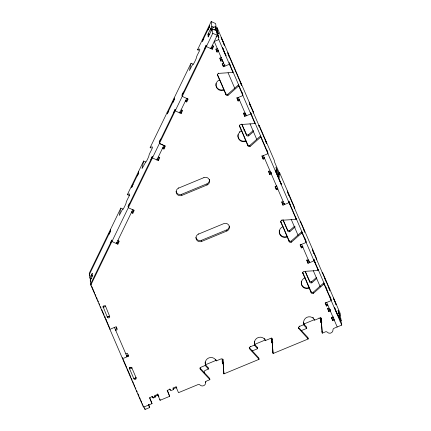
<?xml version="1.0" encoding="UTF-8"?>
<svg xmlns="http://www.w3.org/2000/svg" width="431" height="431" viewBox="0 0 431 431"><rect width="100%" height="100%" fill="white"/><g stroke="black" fill="none" stroke-linecap="round" stroke-linejoin="round"><path stroke-width="0.65" d="M91 278.561L89.885 278.06L89.249 273.302L120.836 208.092L119.279 215.435L122.113 209.978L123.374 208.793A5.754 0.727 -65.6 0 0 126.062 203.243C125.917 200.334 133.319 191.208 127.35 194.645L143.631 161.032L145.856 162.04M143.631 161.032L142.052 168.332C143.798 166.086 144.633 163.198 146.626 160.946A5.748 0.727 -65.6 0 0 148.857 156.184C148.7 153.296 156.114 144.148 150.144 147.585L191.003 63.222L189.446 70.571L192.28 65.108L193.541 63.923A5.754 0.727 -65.6 0 0 196.229 58.374C196.067 55.513 203.486 46.311 197.522 49.797L211.185 21.55L215.635 23.565L216.276 28.311M89.4 274.45L110.487 230.908M131.671 187.173L138.69 172.686M167.32 113.569L174.339 99.082M202.403 41.134L209.423 26.647M89.885 278.06L92.223 273.227L92.326 273.987L91.625 275.436L91.76 276.449L92.46 275L92.563 275.759L90.224 280.586L90.677 283.932L111.769 240.39M211.185 21.55L211.826 26.296L207.85 34.507L207.952 35.261L208.652 33.817L209.768 34.318M210.786 48.606L217.219 35.326L216.615 30.838L212.165 28.823L208.189 37.034L208.087 36.274L208.787 34.825L208.652 33.817M128.136 206.584L152.256 156.792M159.276 142.305L175.051 109.733M182.065 95.246L206.185 45.449M149.837 397.802L152.014 403.642L143.437 407.193L90.839 285.058L212.774 33.306L212.165 28.823M116.37 243.542L132.743 209.741M156.862 159.944L163.877 145.457L159.427 143.442L159.222 141.923L160.628 139.024L160.677 139.407M179.652 112.884L186.671 98.397M110.363 243.289L111.715 240.008L111.92 241.527L117.852 244.215L117.701 243.079L118.821 240.762M131.336 212.639L132.823 213.313L132.667 212.171L133.793 209.854M150.855 159.685L152.208 156.41L152.412 157.929L158.344 160.618L158.188 159.481L159.314 157.164M162.476 148.356L163.958 149.029L163.802 147.892L164.928 145.57M173.65 112.626L175.002 109.35L175.201 110.869L181.139 113.558L180.982 112.421L182.108 110.104M185.265 101.296L186.752 101.969L186.596 100.832L187.717 98.51M204.784 48.347L206.137 45.072L206.341 46.586L212.273 49.274L212.117 48.137L213.243 45.821M117.852 244.215L119.258 241.317L117.771 240.643M132.823 213.313L134.224 210.414L128.293 207.726L128.088 206.207L129.489 203.308L129.542 203.691M158.344 160.618L159.745 157.719L158.263 157.046M163.958 149.029L165.359 146.131L159.427 143.442M181.139 113.558L182.539 110.659L181.058 109.986M186.752 101.969L188.153 99.071L182.221 96.382L182.017 94.863L183.417 91.965L183.471 92.347M212.273 49.274L213.674 46.376L212.192 45.708M227.945 95.267L227.816 94.27L238.214 85.09A1.638 1.589 -7.7 0 1 238.618 84.853L238.774 85.99L254.926 123.498A1.638 1.595 -7.7 0 1 254.468 123.616L240.503 124.521A1.643 1.595 -7.7 0 0 239.625 126.617L241.522 131.024A5.743 5.587 -7.7 0 0 238.435 138.362A5.743 5.587 -7.7 0 0 245.95 141.309L247.847 145.716A1.643 1.595 -7.7 0 0 249.996 146.556L260.394 137.376A1.638 1.589 -7.7 0 1 260.803 137.133L260.647 135.997A1.638 1.589 -7.7 0 0 260.243 136.239L249.84 145.419L249.975 146.416M238.774 85.99A1.638 1.589 -7.7 0 0 238.37 86.227L227.967 95.413A1.643 1.595 -7.7 0 1 225.963 94.825L219.417 79.309L219.492 79.88A5.743 5.587 -7.7 0 0 216.41 87.213A5.743 5.587 -7.7 0 0 223.921 90.16M248.547 135.797L248.412 134.801L253.363 130.426M253.514 131.568L248.563 135.937A1.643 1.595 -7.7 0 1 246.419 135.097L241.904 124.624M289.783 231.549L289.648 230.553L294.599 226.183M295.246 226.884L289.799 231.689A1.643 1.6 -7.7 0 1 287.795 231.108L282.876 219.762M291.211 242.168L291.076 241.171L301.479 231.991A1.643 1.6 -7.7 0 1 301.883 231.749L302.039 232.885L318.191 270.399A1.659 1.611 -7.7 0 1 317.733 270.517L303.769 271.422A1.638 1.595 -7.7 0 0 302.799 273.238L304.787 277.925A5.743 5.587 -7.7 0 0 301.7 285.257A5.743 5.587 -7.7 0 0 309.216 288.204L311.252 292.87A1.638 1.595 -7.7 0 0 313.256 293.457L323.659 284.277A1.643 1.6 -7.7 0 1 324.064 284.034L323.913 282.898A1.643 1.6 -7.7 0 0 323.503 283.14L313.105 292.32L313.24 293.312M302.039 232.885A1.643 1.6 -7.7 0 0 301.63 233.128L291.232 242.308A1.643 1.6 -7.7 0 1 289.228 241.726L282.682 226.21L282.758 226.776A5.743 5.587 -7.7 0 0 279.676 234.114A5.743 5.587 -7.7 0 0 287.186 237.061M311.807 282.693L311.672 281.702L316.629 277.327M316.78 278.464L311.828 282.838A1.638 1.595 -7.7 0 1 309.824 282.251L305.17 271.525M211.082 31.032L210.737 28.5L215.279 26.62L218.474 34.038L217.741 31.813L217.202 27.826L216.071 28.295M213.921 29.858L215.624 29.152L215.279 26.62M216.017 36.797L218.285 35.859L218.921 37.33L215.624 29.152M218.285 35.859L218.786 39.582L214.245 41.462L224.874 66.137M217.283 48.509L215.769 49.134L217.035 52.076L218.544 51.445L218.469 50.88M217.035 52.076L216.879 50.933L218.091 50.432M221.184 57.565L219.67 58.196L220.936 61.132L222.45 60.507L223.608 63.201L222.094 63.826L223.36 66.762L229.416 64.257L229.211 62.737L230.526 66.056M220.936 61.132L220.78 59.995L222.294 59.37M223.36 66.762L223.204 65.625L225.025 64.876M239.62 100.38L238.106 101.005L237.955 99.868L239.469 99.243M244.997 112.868L243.483 113.493L244.749 116.429L250.804 113.924L250.6 112.41L251.914 115.724M244.749 116.429L244.598 115.292L245.805 114.791M203.911 177.62A4.105 3.992 -7.7 0 1 209.283 179.727A4.105 3.992 -7.7 0 1 207.079 184.964L181.844 195.41A4.1 3.987 -7.7 0 1 176.478 193.303A4.1 3.987 -7.7 0 1 178.682 188.067L203.911 177.62M263.147 159.152L262.996 158.015L264.51 157.39L264.661 158.527L263.147 159.152L261.886 156.216L267.942 153.711L267.737 152.191L266.471 149.255L266.52 149.632M176.09 191.429A4.1 3.987 -7.7 0 0 181.693 194.273L206.923 183.827A4.105 3.992 -7.7 0 0 209.364 179.328M270.043 171.015L268.529 171.64L269.79 174.577L271.304 173.952L270.716 171.964L270.9 172.26M269.79 174.577L269.639 173.44L271.455 172.691M276.578 186.192L275.064 186.822L276.33 189.759L277.844 189.134L277.688 187.997L276.174 188.622L276.33 189.759M90.558 281.324L90.214 278.798L91.35 278.329M198.508 234.092L223.737 223.646A4.105 3.992 -7.7 0 1 229.103 225.752A4.105 3.992 -7.7 0 1 226.9 230.994L201.67 241.435A4.1 3.987 -7.7 0 1 196.304 239.334A4.1 3.987 -7.7 0 1 198.508 234.092L198.47 233.807M283.221 201.616L281.707 202.247L282.973 205.183L289.029 202.678L288.824 201.158L290.138 204.477M282.973 205.183L282.817 204.046L284.029 203.545M195.916 237.454A4.1 3.987 -7.7 0 0 201.514 240.299L226.749 229.852A4.105 3.992 -7.7 0 0 229.265 226.14M105.288 305.601L109.619 316.246L107.351 317.189L103.02 306.543M301.371 247.906L301.221 246.769L302.734 246.144L302.885 247.281L301.371 247.906L300.105 244.97L306.161 242.459L305.956 240.945L304.69 238.009L304.744 238.386M109.889 329.3L115.944 326.795L117.21 329.731L115.697 330.361L115.546 329.219L117.06 328.594L116.3 326.833M308.262 259.764L306.748 260.394L308.014 263.33L314.07 260.825L313.865 259.306L315.18 262.624M308.014 263.33L307.863 262.193L309.07 261.692M125.82 353.862L127.334 353.237L128.6 356.173L122.544 358.684L122.393 357.541M126.628 355.79L128.443 355.036L128.6 356.173M129.472 367.778L130.609 367.304M136.115 377.766A1.234 1.196 -7.7 0 1 135.453 379.339A1.234 1.196 -7.7 0 1 133.842 378.704L129.629 368.914L131.897 367.972L131.821 367.406M133.842 378.709L136.115 377.766L131.897 367.972M327.926 305.428L326.412 306.053L326.262 304.916L327.775 304.291M329.09 308.122L327.576 308.747L328.837 311.683L330.367 311.053L330.291 310.482M328.837 311.683L328.686 310.546L330.502 309.797M152.014 403.642L149.482 397.765L152.509 396.509L153.145 397.98L155.187 397.134L154.551 395.669L157.579 394.413L160.111 400.291L169.674 396.331L167.147 390.454L170.175 389.198L170.805 390.669L173.58 389.522L172.95 388.051L175.977 386.796L178.504 392.673L198.098 384.56A1.643 1.595 -7.7 0 1 199.946 384.953A3.281 3.195 -7.7 0 0 205.657 382.588A1.643 1.595 -7.7 0 1 206.665 381.015L209.854 379.695A1.632 1.589 -7.7 0 0 209.611 379.302L200.259 369.243A1.638 1.595 -7.7 0 1 201.137 367.153L205.679 365.267L205.603 364.701L216.2 360.311A5.743 5.587 -7.7 0 0 215.764 359.497M222.886 359.276L223.91 373.876L259.031 359.335A1.632 1.589 -7.7 0 0 258.789 358.942L249.339 348.609A1.643 1.6 -7.7 0 1 250.314 346.788L254.856 344.913L254.775 344.342L265.372 339.957L265.448 340.522L269.989 338.642A1.643 1.6 -7.7 0 1 271.999 339.229L273.082 353.517L308.203 338.981L307.804 337.446L298.451 327.393L298.586 328.384M308.203 338.981L298.516 328.25A1.643 1.6 -7.7 0 1 299.486 326.434L304.027 324.554L303.952 323.983L314.549 319.597L314.625 320.168L319.166 318.288A1.643 1.6 -7.7 0 1 321.17 318.87L322.259 333.163L325.448 331.838A1.643 1.595 -7.7 0 1 327.301 332.226A3.281 3.195 -7.7 0 0 333.007 329.866A1.643 1.595 -7.7 0 1 334.014 328.293L341.751 325.093L341.46 322.943L338.928 317.065L338.825 316.311L339.456 317.776L338.653 315.039L341.185 320.917L340.048 321.386M205.679 365.267A5.743 5.587 -7.7 0 1 208.766 357.935A5.743 5.587 -7.7 0 1 216.276 360.882L220.817 359.001A1.638 1.595 -7.7 0 1 222.822 359.589L222.962 359.842M333.001 317.173L331.477 317.809L332.743 320.745L334.257 320.12L334.1 318.978L332.587 319.608L332.743 320.745M205.355 364.669L208.098 367.638A1.659 1.611 -7.7 0 1 208.27 367.939L208.426 369.076L205.231 370.396A1.643 1.595 -7.7 0 0 204.224 371.969A3.281 3.195 -7.7 0 1 204.132 372.923M222.127 358.931L222.358 362.81A1.638 1.595 -7.7 0 0 222.477 363.258L223.711 362.746M252.054 351.012L257.598 348.717L257.275 347.278L254.527 344.315M271.261 337.926L271.611 342.79L272.882 342.392M301.226 330.658L306.775 328.363L306.446 326.919L303.704 323.956M320.432 317.566L320.783 322.436L321.892 322.102M154.794 396.472L158.263 395.033M173.084 388.897L176.618 387.437M143.782 406.514L145.042 409.45L149.584 407.57L148.808 404.364M219.492 79.88L217.504 75.193A1.643 1.595 -7.7 0 1 218.479 73.378L232.444 72.467A1.649 1.6 -7.7 0 0 232.902 72.349L232.745 71.212M243.73 113.601L245.724 113.472M282.758 226.776L280.77 222.094A1.643 1.6 -7.7 0 1 281.739 220.273L295.704 219.368A1.649 1.605 -7.7 0 0 296.167 219.25L296.011 218.113M306.991 260.502L308.989 260.372M191.003 63.222L193.228 64.23M179.797 111.882L180.982 112.421M150.144 147.585L151.254 148.086M157.003 158.942L158.188 159.481M129.575 195.652L127.35 194.645M131.681 211.723L132.667 212.171M120.836 208.092L123.061 209.1M211.826 26.296L214.051 27.304M212.774 33.306L217.219 35.326M210.931 47.599L212.117 48.137M197.522 49.797L198.626 50.276M185.61 100.38L186.596 100.832M162.816 147.44L163.802 147.892M116.51 242.54L117.701 243.079M303.408 324.613L306.775 328.363M254.236 344.972L257.598 348.717M249.188 347.472L258.632 357.805A1.632 1.589 -7.7 0 1 258.875 358.199L259.031 359.335M205.064 365.332L208.254 368.774A1.659 1.611 -7.7 0 1 208.426 369.076M200.011 367.832A1.638 1.595 -7.7 0 0 200.103 368.106L209.461 378.165A1.632 1.589 -7.7 0 1 209.703 378.558L209.854 379.695M264.37 338.405L264.936 339.138M276.917 186.472L276.675 186.009M265.448 340.522L264.914 339.563A5.743 5.587 -7.7 0 0 254.856 344.913M221.329 57.49L221.464 57.571M329.947 309.366L329.763 309.07L330.275 310.487M333.066 316.963L333.335 317.469L333.211 316.974M221.55 38.316L221.119 37.465L221.631 38.882M225.618 55.055L226.054 55.906L225.542 54.484M275.695 170.935L275.258 170.083L281.475 184.597L275.695 170.935L275.845 172.071L275.77 171.506M334.742 308.041L334.305 307.19L337.877 315.589L334.742 308.041L334.817 308.607M217.202 27.826L253.342 111.742L253.498 112.879A1.643 1.6 -7.7 0 1 253.153 112.981M258.81 125.62A1.643 1.6 -7.7 0 1 259.22 125.378L274.261 160.316L274.466 161.835L279.741 174.076L279.536 172.556L294.583 207.494L294.734 208.631M316.537 259.855A1.654 1.611 -7.7 0 0 316.763 259.78L316.607 258.643L300.455 221.13L300.606 222.267A1.649 1.6 -7.7 0 0 300.202 222.509M322.076 272.521A1.654 1.611 -7.7 0 1 322.48 272.279L340.161 313.337L340.565 316.306L338.033 310.433L338.863 313.353L338.227 311.882L338.33 312.642L340.862 318.52L341.185 320.917M227.983 53.638L241.468 84.945M249.377 103.305L266.509 143.092M287.596 192.059L304.733 231.84M312.637 250.206L329.774 289.993M229.26 63.12L242.745 94.427M250.653 112.787L267.786 152.574M288.872 201.541L306.01 241.322M313.919 259.688L331.051 299.47M218.786 39.582L232.902 72.349M260.803 137.133L296.167 219.25M324.064 284.034L341.751 325.093M210.737 28.5L211.54 30.359M228.069 72.78L234.852 88.522M250.028 123.772L256.666 139.186M291.173 219.304L298.08 235.331M313.289 270.657L320.179 286.647M238.354 97.444L246.263 115.804L246.128 114.791M263.395 155.591L284.487 204.558L284.347 203.545M301.619 244.339L309.528 262.705L309.393 261.692M326.66 302.492L337.209 326.973M216.12 49.172L216.879 50.933M220.02 58.233L220.78 59.995M222.444 63.863L223.204 65.625M236.942 97.519L237.955 99.868M243.585 112.944L244.598 115.292M261.983 155.666L262.996 158.015M268.626 171.091L269.639 173.44M275.167 186.273L276.174 188.622M281.804 201.697L282.817 204.046M300.208 244.42L301.221 246.769M306.85 259.845L307.863 262.193M325.249 302.567L326.262 304.916M327.673 308.197L328.686 310.546M331.574 317.254L332.587 319.608M238.106 101.005L236.84 98.069L242.895 95.563L242.691 94.044L241.425 91.108L241.479 91.485M326.412 306.053L325.146 303.117L331.202 300.612L330.997 299.092L329.737 296.156L329.785 296.533M241.839 124.069L244.442 130.119A5.743 5.587 -7.7 0 1 243.957 130.297M283.075 219.826L287.639 229.965A1.643 1.6 -7.7 0 0 289.648 230.553M305.363 271.573L309.668 281.114A1.638 1.595 -7.7 0 0 311.672 281.702M239.377 125.2A1.643 1.595 -7.7 0 0 239.469 125.48L247.696 144.579A1.643 1.595 -7.7 0 0 249.84 145.419M302.734 272.381L311.101 291.733A1.638 1.595 -7.7 0 0 313.105 292.32M240.977 130.679A5.743 5.587 -7.7 0 1 241.446 130.458L245.95 141.309M309.216 288.21L304.712 277.354L304.787 277.925M176.327 386.833L176.834 388.008M169.636 388.94L170.143 390.12M167.497 390.491L169.674 396.331M157.681 393.864L158.947 396.8M151.976 396.256L152.482 397.43M148.323 404.634L149.584 407.57M127.387 356.459L126.881 355.284L127.086 356.803L114.43 327.42M89.406 274.439L89.939 275.673M90.214 278.798L90.725 279.988M91.21 285.15L90.682 283.921L90.839 285.058M91.744 286.378L92.536 288.22M92.687 288.571L94.653 293.134M95.181 294.368L95.978 296.21M96.506 297.438L97.298 299.281M97.885 300.639L98.403 301.845M99.152 303.586L99.68 304.814M100.477 306.656L101.005 307.885M101.764 309.647L104.178 315.26M104.711 316.489L105.503 318.331M106.031 319.56L107.206 322.28M107.357 322.63L109.738 328.163M123.185 359.384L124.419 362.245M124.505 362.455L125.685 365.192M125.83 365.526L126.622 367.368M127.204 368.715L130.895 377.287M131.38 378.423L132.177 380.266M132.683 381.446L133.497 383.331M134.009 384.522L134.806 386.37M135.35 387.631L135.878 388.859M136.659 390.675L137.198 391.93M137.985 393.751L139.051 396.229M139.574 397.441L140.371 399.3M140.899 400.518L141.697 402.371M142.225 403.594L142.753 404.828M218.264 50.389L218.027 49.759M320.675 321.407L320.357 317.722M322.102 332.026L321.16 317.992M271.498 341.761L271.185 338.082M272.931 352.38L271.983 338.351M276.772 185.917L276.923 186.37M303.952 323.983L303.521 322.194M222.849 359.352L223.91 373.876M337.376 314.161L337.451 314.732M329.618 288.851L329.823 290.37L328.508 287.051M325.766 280.689L325.82 281.066L324.5 277.747M327.043 290.165L325.728 286.852L325.777 287.229M322.48 272.279L322.636 273.416M323.546 283.42L323.659 284.277M318.04 269.262L318.191 270.399M313.903 253.142L313.957 253.525L312.69 250.583L312.486 249.07M321.176 318.132L321.31 319.129M320.556 320.96L320.826 322.544M321.989 331.579L322.259 333.163M319.107 317.857L319.145 318.143M304.577 230.704L304.782 232.223L303.467 228.904M309.55 281.001L309.679 281.993M310.977 291.62L311.112 292.617M301.517 232.277L301.63 233.128M302.772 272.661L302.869 273.373M288.862 194.995L288.91 195.372L287.649 192.436L287.445 190.922M306.414 327.113L306.527 327.964M307.847 337.732L307.96 338.583M287.52 229.852L287.655 230.849M288.953 240.471L289.082 241.468M280.969 183.175L281.12 184.312M299.426 326.008L299.486 326.434M281.702 219.988L281.739 220.273M280.84 222.229L280.705 221.232L289.072 240.584A1.643 1.6 -7.7 0 0 291.076 241.171M266.353 141.955L266.557 143.469L265.243 140.15M259.22 125.378L259.37 126.515M258.848 125.906L258.923 126.472M260.281 136.525L260.394 137.376M254.775 122.361L254.926 123.498M250.637 106.241L250.691 106.624L249.425 103.682L249.22 102.169M241.312 83.808L241.516 85.322L240.202 82.003M246.284 134.1L246.419 135.097M247.712 144.719L247.847 145.716M244.442 130.119L244.366 129.553L246.263 133.96A1.643 1.595 -7.7 0 0 248.412 134.801M238.251 85.376L238.37 86.227M272.004 338.491L272.139 339.488M271.379 341.314L271.654 342.898M272.812 351.933L273.082 353.517M241.446 130.458L241.522 131.024M239.469 125.48L239.604 126.477M229.249 56.574L229.297 56.957L228.037 54.015L227.832 52.501M224.131 44.296L224.206 44.867M222.935 48.428L223.01 48.999M225.688 93.57L225.822 94.567M257.242 347.472L257.355 348.323M258.67 358.091L258.783 358.942M218.436 73.092L218.479 73.372M217.574 75.328L217.445 74.331L225.806 93.689A1.643 1.595 -7.7 0 0 227.81 94.27M209.267 25.51L209.471 27.029L208.071 29.928L208.017 29.545M250.255 346.362L250.314 346.793M249.28 347.747L249.409 348.744M203.809 38.24L202.457 41.516L202.252 39.997M226.787 230.138L226.9 230.994M206.961 184.112L207.079 184.964M222.477 363.258L222.326 362.121A1.638 1.595 -7.7 0 1 222.207 361.674L222.321 362.525M223.641 372.292L223.754 373.144M201.514 240.299L201.633 241.155M216.2 360.311L216.276 360.882M174.183 97.945L174.388 99.464L172.987 102.357L172.933 101.98M208.065 367.826L208.178 368.683M209.498 378.445L209.611 379.302M181.693 194.273L181.807 195.124M168.726 110.67L167.373 113.951L167.169 112.432M178.644 187.781L178.682 188.067M200.103 368.106L200.237 369.103M173.429 388.379L173.58 389.522M138.534 171.549L138.739 173.063L137.338 175.961L137.284 175.584M133.077 184.274L131.724 187.55L131.52 186.036M159.96 399.149L160.111 400.291M155.031 395.997L155.187 397.134M152.989 396.843L153.145 397.98M144.908 408.437L145.042 409.45M143.232 405.673L143.281 406.056M129.51 368.058L129.586 368.629M110.336 229.771L110.541 231.285L109.135 234.184L109.086 233.807M107.314 316.904L107.351 317.189A1.234 1.196 -7.7 0 0 108.962 317.819A1.234 1.196 -7.7 0 0 109.619 316.246M106.139 319.549L106.193 319.931M104.873 316.613L104.927 316.99M129.629 368.914A1.223 1.191 -7.7 0 1 130.281 367.347A1.223 1.191 -7.7 0 1 131.886 367.977M331.622 318.768A1.643 1.595 -7.7 0 1 332.581 317.674M316.607 258.643A1.654 1.611 -7.7 0 1 316.149 258.762M300.143 221.302A1.649 1.6 -7.7 0 1 300.455 221.13M294.583 207.494A1.654 1.605 -7.7 0 1 294.12 207.613M253.342 111.742A1.643 1.6 -7.7 0 1 253.002 111.844M223.845 89.594A5.743 5.587 -7.7 0 1 215.985 83.474M245.875 140.738A5.743 5.587 -7.7 0 1 239.97 139.908L239.173 139.121A5.716 5.56 -7.7 0 1 237.96 136.298L237.934 135.183A5.743 5.587 -7.7 0 1 238.014 134.623M239.259 132.042A5.743 5.587 -7.7 0 1 239.652 131.627M287.111 236.49A5.743 5.587 -7.7 0 1 279.25 230.375M309.14 287.639A5.743 5.587 -7.7 0 1 301.274 281.518M205.506 381.451A3.281 3.195 -7.7 0 1 205.415 382.399M135.851 377.75A1.234 1.196 -7.7 0 1 134.585 378.278M109.361 316.235A1.234 1.196 -7.7 0 1 107.863 316.693M254.775 344.342A5.748 5.587 -7.7 0 1 254.36 341.632M205.603 364.701A5.743 5.587 -7.7 0 1 205.188 361.986M304.027 324.554A5.743 5.587 -7.7 0 1 307.109 317.221A5.743 5.587 -7.7 0 1 314.625 320.168M312.858 317.415A5.748 5.587 -7.7 0 1 313.542 318.046M222.471 47.512L225.65 55.12L222.525 47.572M224.702 45.821L221.491 38.176L224.702 45.821M105.401 306.457L103.133 307.395A1.223 1.191 -7.7 0 1 104.938 305.929A1.223 1.191 -7.7 0 1 105.401 306.457M336.024 304.114L333.389 297.993L336.099 304.679L336.024 304.114M279.062 174.404L275.894 167.061L276.853 170.929L276.217 169.464L276.319 170.218L279.487 177.567L278.528 173.693L279.164 175.164L279.062 174.404"/></g></svg>
